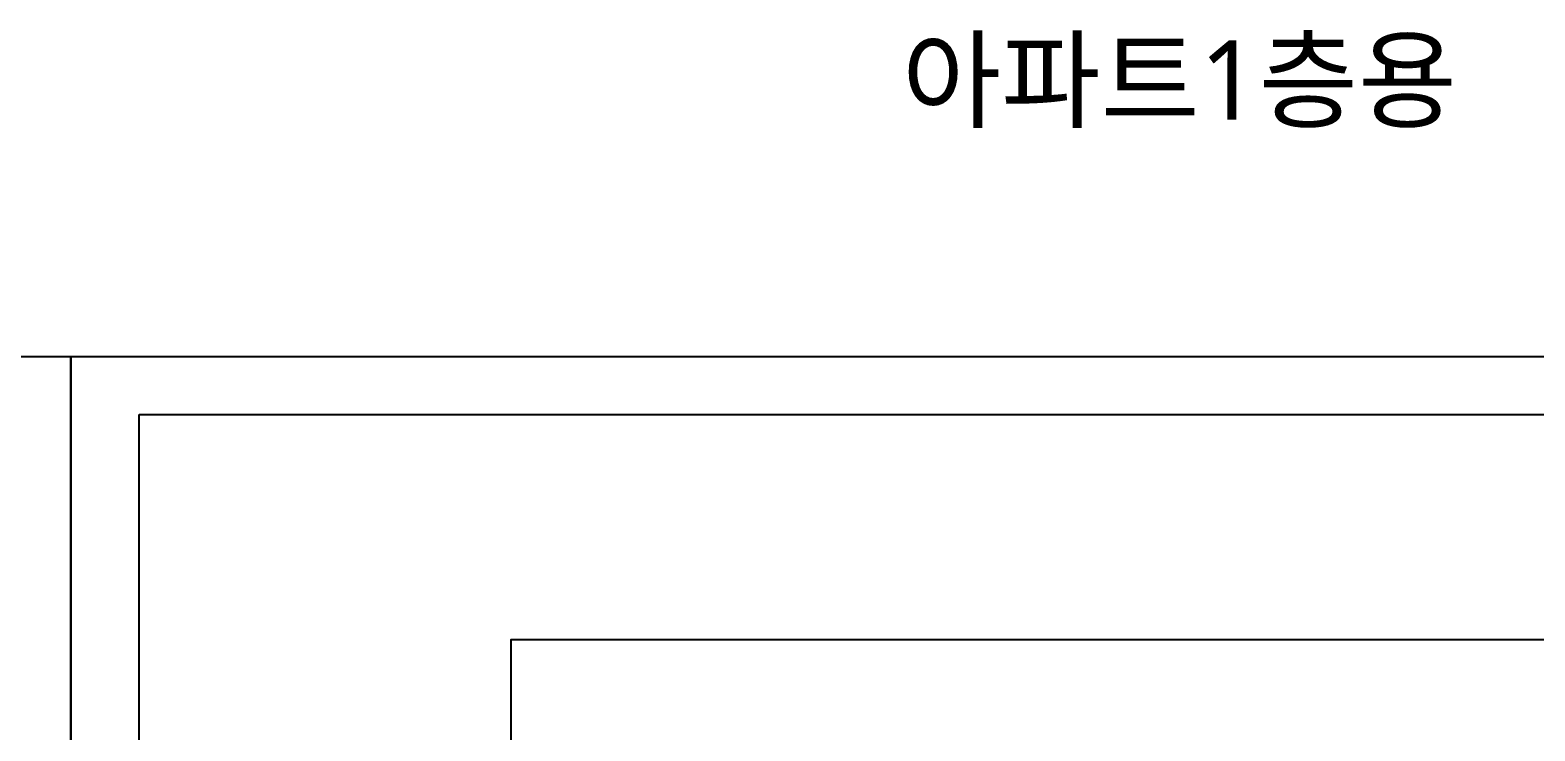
# Model space of a CAD drawing. Header units: millimetres. Extents: x 317501 to 2277231, y -321722 to 1186893.
# Drawn here: x 1821710 to 2107042, y 887176 to 1020004 of the extents above; entities that cross this region are included whole.
import ezdxf
from ezdxf.enums import TextEntityAlignment as Align

# ---------------------------------------------------------------- set-up
doc = ezdxf.new("R2010")
doc.units = ezdxf.units.MM
doc.header["$LTSCALE"] = 57
doc.layers.add('XS-지하주차장$0$DEFPOINT', color=144, linetype='Continuous', plot=False)
doc.layers.add('XS-지하주차장$0$TEXT', color=3, linetype='Continuous')
doc.styles.add('XS-지하주차장$0$맑은고딕', font='malgun.ttf')

msp = doc.modelspace()

# ---------------------------------------------------------------- linework, layer by layer
at = {"layer": 'XS-지하주차장$0$DEFPOINT'}
for points in [[(1408911.6, 958127.6), (1829411.6, 958127.6), (1829411.6, 661127.6), (1408911.6, 661127.6)], [(1829411.6, 958127.6), (2249911.6, 958127.6), (2249911.6, 661127.6), (1829411.6, 661127.6)], [(1842411.6, 947127.6), (2207411.6, 947127.6), (2207411.6, 672127.6), (1842411.6, 672127.6)], [(1912921.6, 709517.6), (1912921.6, 904517.6), (2136901.6, 904517.6), (2136901.6, 709517.6)]]:
    msp.add_lwpolyline(points, close=True, dxfattribs=at)

# ---------------------------------------------------------------- texts
at = {"layer": 'XS-지하주차장$0$TEXT', "style": 'XS-지하주차장$0$맑은고딕'}
msp.add_text('아파트1층용', height=15000, dxfattribs=at).set_placement((2039661.6, 1010542.5), align=Align.MIDDLE_CENTER)

doc.saveas('drawing.dxf')
